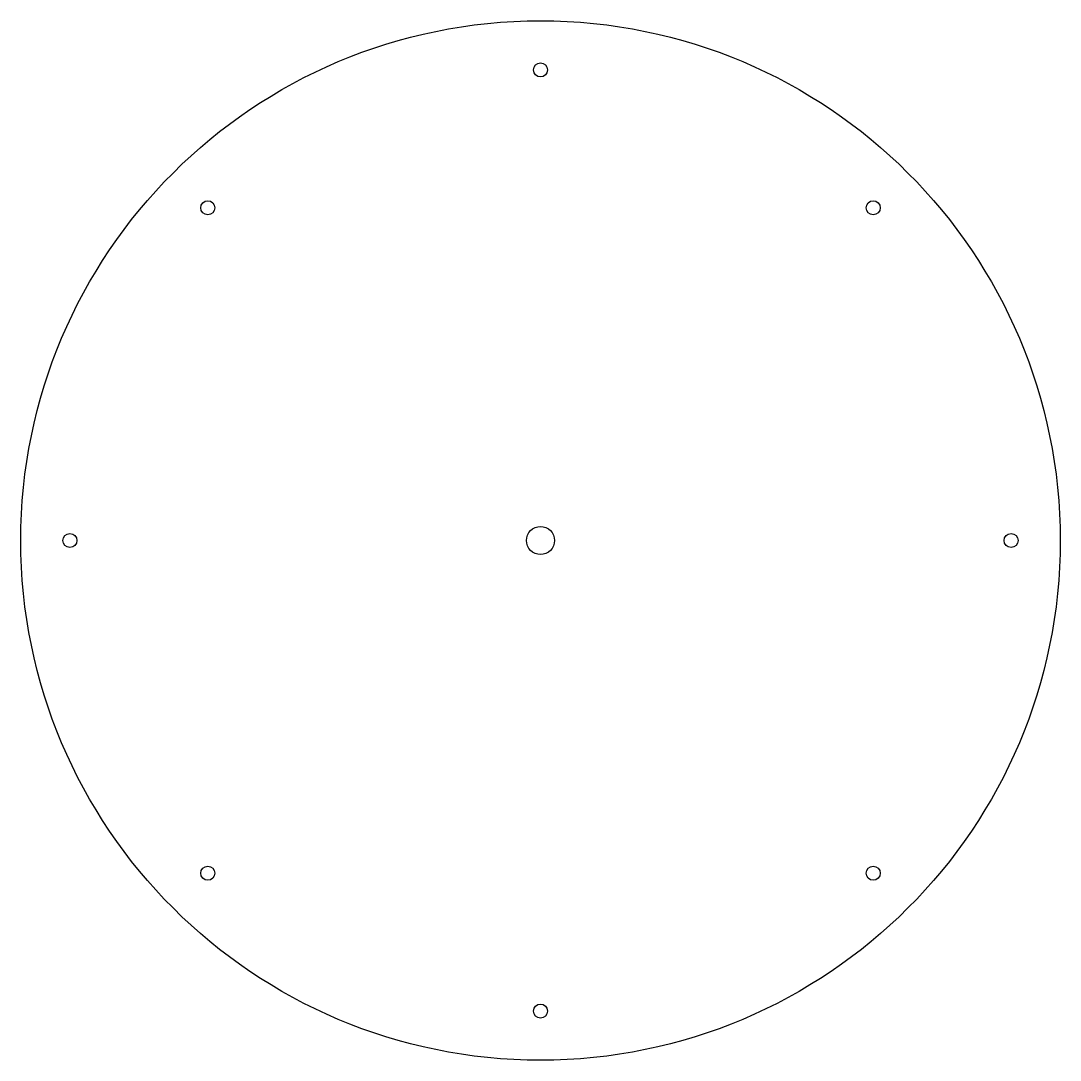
# Model space of a CAD drawing. Extents: x -4.62 to 4.62, y -4.62 to 4.62.
import ezdxf

# ---------------------------------------------------------------- set-up
doc = ezdxf.new("R2010")
doc.units = 0
doc.layers.get('0').update_dxf_attribs({"linetype": 'CONTINUOUS'})

msp = doc.modelspace()

# ---------------------------------------------------------------- linework, layer by layer
for centre, radius in [((0, 0), 4.625), ((0, 4.1875), 0.0625), ((-2.961, 2.961), 0.0625), ((2.961, 2.961), 0.0625), ((0, 0), 0.125), ((-4.1875, 0), 0.0625), ((4.1875, 0), 0.0625), ((-2.961, -2.961), 0.0625), ((2.961, -2.961), 0.0625), ((0, -4.1875), 0.0625)]:
    msp.add_circle(centre, radius)

doc.saveas('drawing.dxf')
